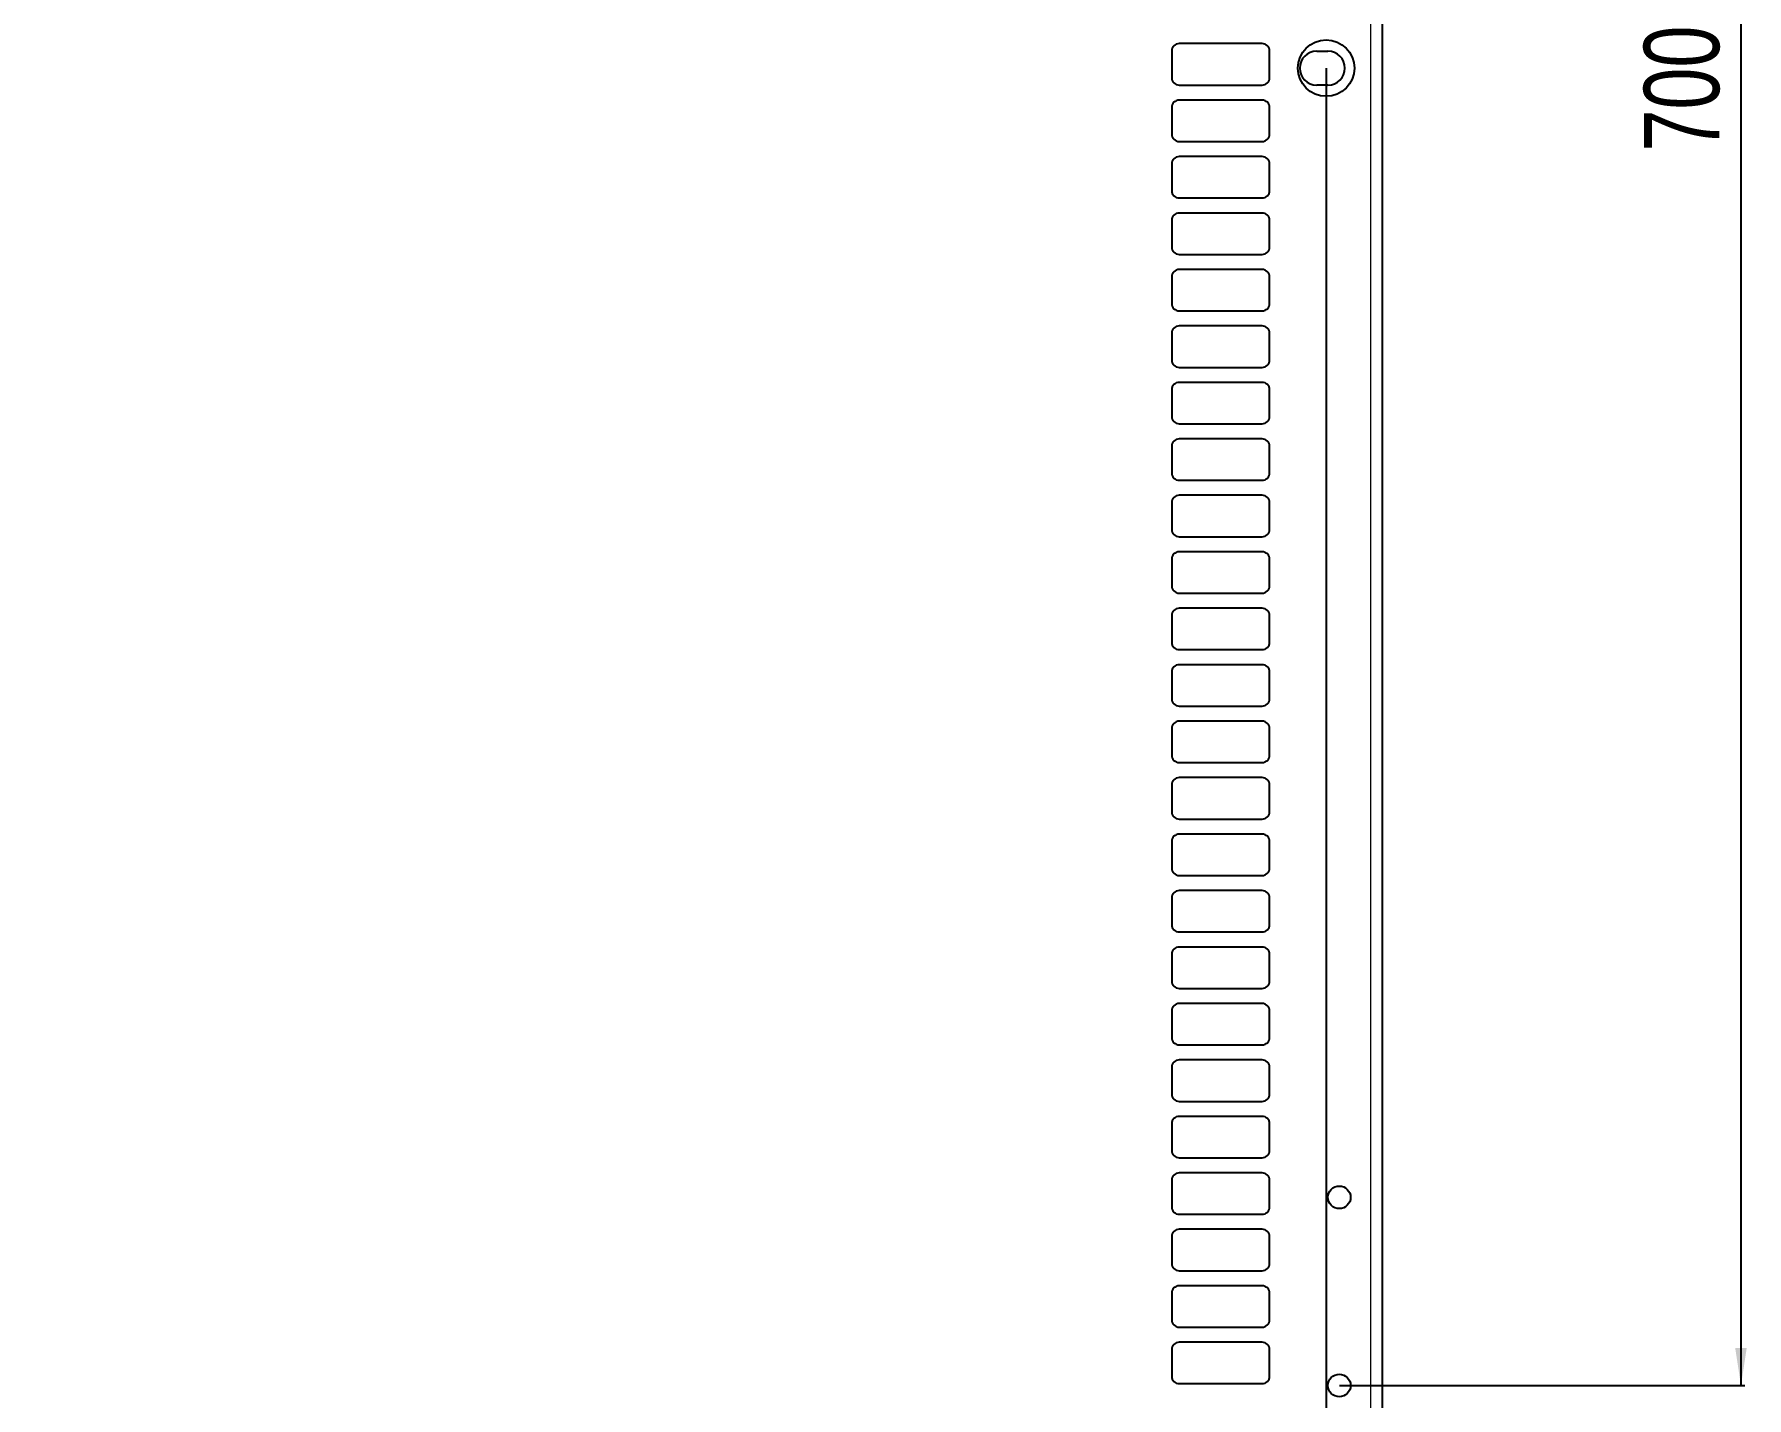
# Model space of a CAD drawing. Header units: millimetres. Extents: x -656 to 1253, y 650 to 1898.
# Drawn here: x -222.7 to 232, y 950.6 to 1312.9 of the extents above; entities that cross this region are included whole.
import ezdxf

# ---------------------------------------------------------------- set-up
doc = ezdxf.new("R2010")
doc.units = ezdxf.units.MM
doc.layers.add('FORMAT', color=7, linetype='Continuous')
doc.styles.add('SLDTEXTSTYLE0', font='TXT', dxfattribs={"width": 0.75})
doc.dimstyles.new('SLDDIMSTYLE0', dxfattribs={"dimtxt": 20, "dimasz": 10, "dimexe": 0, "dimexo": 0.0625, "dimgap": 5, "dimtad": 2, "dimdec": 1, "dimrnd": 1e-09, "dimzin": 12, "dimdsep": 46, "dimtxsty": 'SLDTEXTSTYLE0', "dimsah": 1, "dimcen": 0.09, "dimadec": 0, "dimazin": 3, "dimtfac": 1, "dimtofl": 0, "dimtmove": 0, "dimatfit": 3, "dimfxl": 0, "dimfrac": 2, "dimtolj": 1, "dimtzin": 12, "dimarcsym": 0})

# ---------------------------------------------------------------- blocks, each defined once
blk = doc.blocks.new('_D_2')
at = {"layer": 'FORMAT'}
for p, q in [((123.8, 1653.86), (231.44, 1653.86)), ((230.44, 1653.86), (230.44, 953.86)), ((123.8, 953.86), (231.44, 953.86))]:
    blk.add_line(p, q, dxfattribs=at)
for points in [[(230.44, 1653.86), (228.9, 1643.86), (231.97, 1643.86)], [(230.44, 953.86), (231.97, 963.86), (228.9, 963.86)]]:
    blk.add_solid(points, dxfattribs=at)
at = {"layer": 'FORMAT', "insert": (204.65, 1281.69), "char_height": 20, "attachment_point": 1, "rotation": 90, "style": 'SLDTEXTSTYLE0'}
blk.add_mtext('700', dxfattribs=at)
blk = doc.blocks.new('_D_4')
at = {"layer": 'FORMAT'}
for p, q in [((-535.71, 1303.85), (-535.71, 812.36)), ((120.29, 1303.85), (120.29, 812.36)), ((-535.71, 813.36), (120.29, 813.36))]:
    blk.add_line(p, q, dxfattribs=at)
for points in [[(-535.71, 813.36), (-525.71, 811.82), (-525.71, 814.9)], [(120.29, 813.36), (110.29, 814.9), (110.29, 811.82)]]:
    blk.add_solid(points, dxfattribs=at)
at = {"layer": 'FORMAT', "insert": (-229.88, 839.14), "char_height": 20, "attachment_point": 1, "style": 'SLDTEXTSTYLE0'}
blk.add_mtext('656', dxfattribs=at)

msp = doc.modelspace()

# ---------------------------------------------------------------- linework, layer by layer
at = {"color": 8, "linetype": 'Continuous', "lineweight": 18}
msp.add_line((132.19, 862.36), (132.19, 1745.36), dxfattribs=at)
at = {"color": 7, "linetype": 'Continuous', "lineweight": 25}
for p, q in [((135.29, 862.36), (135.29, 1745.36)), ((103.29, 1310.36), (81.29, 1310.36)), ((79.29, 1308.36), (79.29, 1301.36)), ((105.29, 1301.36), (105.29, 1308.36)), ((117.79, 1308.36), (120.79, 1308.36)), ((81.29, 1299.36), (103.29, 1299.36)), ((120.79, 1299.36), (117.79, 1299.36)), ((79.29, 1293.36), (79.29, 1286.36)), ((103.29, 1295.36), (81.29, 1295.36)), ((105.29, 1286.36), (105.29, 1293.36)), ((81.29, 1284.36), (103.29, 1284.36)), ((79.29, 1278.36), (79.29, 1271.36)), ((103.29, 1280.36), (81.29, 1280.36)), ((105.29, 1271.36), (105.29, 1278.36)), ((81.29, 1269.36), (103.29, 1269.36)), ((103.29, 1265.36), (81.29, 1265.36)), ((79.29, 1263.36), (79.29, 1256.36)), ((105.29, 1256.36), (105.29, 1263.36)), ((81.29, 1254.36), (103.29, 1254.36)), ((79.29, 1248.36), (79.29, 1241.36)), ((103.29, 1250.36), (81.29, 1250.36)), ((105.29, 1241.36), (105.29, 1248.36)), ((81.29, 1239.36), (103.29, 1239.36)), ((79.29, 1233.36), (79.29, 1226.36)), ((103.29, 1235.36), (81.29, 1235.36)), ((105.29, 1226.36), (105.29, 1233.36)), ((81.29, 1224.36), (103.29, 1224.36)), ((103.29, 1220.36), (81.29, 1220.36)), ((79.29, 1218.36), (79.29, 1211.36)), ((105.29, 1211.36), (105.29, 1218.36)), ((81.29, 1209.36), (103.29, 1209.36)), ((103.29, 1205.36), (81.29, 1205.36)), ((79.29, 1203.36), (79.29, 1196.36)), ((105.29, 1196.36), (105.29, 1203.36)), ((81.29, 1194.36), (103.29, 1194.36)), ((79.29, 1188.36), (79.29, 1181.36)), ((103.29, 1190.36), (81.29, 1190.36)), ((105.29, 1181.36), (105.29, 1188.36)), ((81.29, 1179.36), (103.29, 1179.36)), ((79.29, 1173.36), (79.29, 1166.36)), ((103.29, 1175.36), (81.29, 1175.36)), ((105.29, 1166.36), (105.29, 1173.36)), ((81.29, 1164.36), (103.29, 1164.36)), ((103.29, 1160.36), (81.29, 1160.36)), ((79.29, 1158.36), (79.29, 1151.36)), ((105.29, 1151.36), (105.29, 1158.36)), ((81.29, 1149.36), (103.29, 1149.36)), ((79.29, 1143.36), (79.29, 1136.36)), ((103.29, 1145.36), (81.29, 1145.36)), ((105.29, 1136.36), (105.29, 1143.36)), ((81.29, 1134.36), (103.29, 1134.36)), ((79.29, 1128.36), (79.29, 1121.36)), ((103.29, 1130.36), (81.29, 1130.36)), ((105.29, 1121.36), (105.29, 1128.36)), ((81.29, 1119.36), (103.29, 1119.36)), ((103.29, 1115.36), (81.29, 1115.36)), ((79.29, 1113.36), (79.29, 1106.36)), ((105.29, 1106.36), (105.29, 1113.36)), ((81.29, 1104.36), (103.29, 1104.36)), ((103.29, 1100.36), (81.29, 1100.36)), ((79.29, 1098.36), (79.29, 1091.36)), ((105.29, 1091.36), (105.29, 1098.36)), ((81.29, 1089.36), (103.29, 1089.36)), ((79.29, 1083.36), (79.29, 1076.36)), ((103.29, 1085.36), (81.29, 1085.36)), ((105.29, 1076.36), (105.29, 1083.36)), ((81.29, 1074.36), (103.29, 1074.36)), ((103.29, 1070.36), (81.29, 1070.36)), ((79.29, 1068.36), (79.29, 1061.36)), ((105.29, 1061.36), (105.29, 1068.36)), ((81.29, 1059.36), (103.29, 1059.36)), ((103.29, 1055.36), (81.29, 1055.36)), ((79.29, 1053.36), (79.29, 1046.36)), ((105.29, 1046.36), (105.29, 1053.36)), ((81.29, 1044.36), (103.29, 1044.36)), ((79.29, 1038.36), (79.29, 1031.36)), ((103.29, 1040.36), (81.29, 1040.36)), ((105.29, 1031.36), (105.29, 1038.36)), ((81.29, 1029.36), (103.29, 1029.36)), ((79.29, 1023.36), (79.29, 1016.36)), ((103.29, 1025.36), (81.29, 1025.36)), ((105.29, 1016.36), (105.29, 1023.36)), ((81.29, 1014.36), (103.29, 1014.36)), ((103.29, 1010.36), (81.29, 1010.36)), ((79.29, 1008.36), (79.29, 1001.36)), ((105.29, 1001.36), (105.29, 1008.36)), ((81.29, 999.36), (103.29, 999.36)), ((79.29, 993.36), (79.29, 986.36)), ((103.29, 995.36), (81.29, 995.36)), ((105.29, 986.36), (105.29, 993.36)), ((81.29, 984.36), (103.29, 984.36)), ((79.29, 978.36), (79.29, 971.36)), ((103.29, 980.36), (81.29, 980.36)), ((105.29, 971.36), (105.29, 978.36)), ((81.29, 969.36), (103.29, 969.36)), ((103.29, 965.36), (81.29, 965.36)), ((79.29, 963.36), (79.29, 956.36)), ((105.29, 956.36), (105.29, 963.36)), ((81.29, 954.36), (103.29, 954.36))]:
    msp.add_line(p, q, dxfattribs=at)
for centre, radius in [((120.29, 1303.86), 7.5), ((123.79, 1003.86), 3), ((123.79, 953.86), 3)]:
    msp.add_circle(centre, radius, dxfattribs=at)
for centre, radius, start, end in [((81.29, 1308.36), 2, 90, 180), ((103.29, 1308.36), 2, 0, 90), ((117.79, 1303.86), 4.5, 90, 270), ((120.79, 1303.86), 4.5, 270, 90), ((81.29, 1301.36), 2, 180, 270), ((103.29, 1301.36), 2, 270, 0), ((81.29, 1293.36), 2, 90, 180), ((103.29, 1293.36), 2, 0, 90), ((81.29, 1286.36), 2, 180, 270), ((103.29, 1286.36), 2, 270, 0), ((81.29, 1278.36), 2, 90, 180), ((103.29, 1278.36), 2, 0, 90), ((81.29, 1271.36), 2, 180, 270), ((103.29, 1271.36), 2, 270, 0), ((81.29, 1263.36), 2, 90, 180), ((103.29, 1263.36), 2, 0, 90), ((81.29, 1256.36), 2, 180, 270), ((103.29, 1256.36), 2, 270, 0), ((81.29, 1248.36), 2, 90, 180), ((103.29, 1248.36), 2, 0, 90), ((81.29, 1241.36), 2, 180, 270), ((103.29, 1241.36), 2, 270, 0), ((81.29, 1233.36), 2, 90, 180), ((103.29, 1233.36), 2, 0, 90), ((81.29, 1226.36), 2, 180, 270), ((103.29, 1226.36), 2, 270, 0), ((81.29, 1218.36), 2, 90, 180), ((103.29, 1218.36), 2, 0, 90), ((81.29, 1211.36), 2, 180, 270), ((103.29, 1211.36), 2, 270, 0), ((81.29, 1203.36), 2, 90, 180), ((103.29, 1203.36), 2, 0, 90), ((81.29, 1196.36), 2, 180, 270), ((103.29, 1196.36), 2, 270, 0), ((81.29, 1188.36), 2, 90, 180), ((103.29, 1188.36), 2, 0, 90), ((81.29, 1181.36), 2, 180, 270), ((103.29, 1181.36), 2, 270, 0), ((81.29, 1173.36), 2, 90, 180), ((103.29, 1173.36), 2, 0, 90), ((81.29, 1166.36), 2, 180, 270), ((103.29, 1166.36), 2, 270, 0), ((81.29, 1158.36), 2, 90, 180), ((103.29, 1158.36), 2, 0, 90), ((81.29, 1151.36), 2, 180, 270), ((103.29, 1151.36), 2, 270, 0), ((81.29, 1143.36), 2, 90, 180), ((103.29, 1143.36), 2, 0, 90), ((81.29, 1136.36), 2, 180, 270), ((103.29, 1136.36), 2, 270, 0), ((81.29, 1128.36), 2, 90, 180), ((103.29, 1128.36), 2, 0, 90), ((81.29, 1121.36), 2, 180, 270), ((103.29, 1121.36), 2, 270, 0), ((81.29, 1113.36), 2, 90, 180), ((103.29, 1113.36), 2, 0, 90), ((81.29, 1106.36), 2, 180, 270), ((103.29, 1106.36), 2, 270, 0), ((81.29, 1098.36), 2, 90, 180), ((103.29, 1098.36), 2, 0, 90), ((81.29, 1091.36), 2, 180, 270), ((103.29, 1091.36), 2, 270, 0), ((81.29, 1083.36), 2, 90, 180), ((103.29, 1083.36), 2, 0, 90), ((81.29, 1076.36), 2, 180, 270), ((103.29, 1076.36), 2, 270, 0), ((81.29, 1068.36), 2, 90, 180), ((103.29, 1068.36), 2, 0, 90), ((81.29, 1061.36), 2, 180, 270), ((103.29, 1061.36), 2, 270, 0), ((81.29, 1053.36), 2, 90, 180), ((103.29, 1053.36), 2, 0, 90), ((81.29, 1046.36), 2, 180, 270), ((103.29, 1046.36), 2, 270, 0), ((81.29, 1038.36), 2, 90, 180), ((103.29, 1038.36), 2, 0, 90), ((81.29, 1031.36), 2, 180, 270), ((103.29, 1031.36), 2, 270, 0), ((81.29, 1023.36), 2, 90, 180), ((103.29, 1023.36), 2, 0, 90), ((81.29, 1016.36), 2, 180, 270), ((103.29, 1016.36), 2, 270, 0), ((81.29, 1008.36), 2, 90, 180), ((103.29, 1008.36), 2, 0, 90), ((81.29, 1001.36), 2, 180, 270), ((103.29, 1001.36), 2, 270, 0), ((81.29, 993.36), 2, 90, 180), ((103.29, 993.36), 2, 0, 90), ((81.29, 986.36), 2, 180, 270), ((103.29, 986.36), 2, 270, 0), ((81.29, 978.36), 2, 90, 180), ((103.29, 978.36), 2, 0, 90), ((81.29, 971.36), 2, 180, 270), ((103.29, 971.36), 2, 270, 0), ((81.29, 963.36), 2, 90, 180), ((103.29, 963.36), 2, 0, 90), ((81.29, 956.36), 2, 180, 270), ((103.29, 956.36), 2, 270, 0)]:
    msp.add_arc(centre, radius, start, end, dxfattribs=at)

# ---------------------------------------------------------------- dimensions: what is measured, and where the dimension line sits
at = {"layer": 'FORMAT'}
for base, p1, p2, angle, picture, middle in [((230.44, 953.86), (123.79, 1653.86), (123.79, 953.86), 90, '_D_2', (230.44, 1303.86)), ((120.29, 813.36), (-535.71, 1303.86), (120.29, 1303.86), 0, '_D_4', (-207.71, 813.36))]:
    dim = msp.add_linear_dim(base=base, p1=p1, p2=p2, angle=angle, dimstyle='SLDDIMSTYLE0', dxfattribs=at)
    dim.commit()
    dim.dimension.update_dxf_attribs({"geometry": picture, "text_midpoint": middle, "dimtype": 160})

doc.saveas('drawing.dxf')
